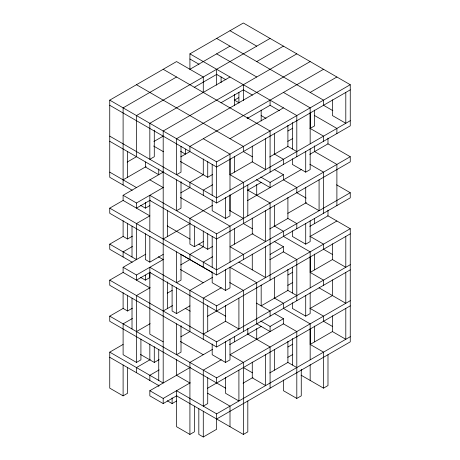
<?xml version="1.0" encoding="UTF-8"?>
<svg xmlns="http://www.w3.org/2000/svg" width="460" height="460" viewBox="0 0 460 460"><rect width="100%" height="100%" fill="white"/><g stroke="black" fill="none" stroke-linecap="round" stroke-linejoin="round"><path stroke-width="0.69" d="M132.215 190.262L109.745 177.284L109.745 100.142L176.554 61.571L203.28 76.998L203.28 92.546M123.107 220.639L123.107 236.428L127.564 238.999L132.422 236.193M140.921 339.049L140.921 359.858L136.47 362.428L136.47 295.573L150.144 287.678M127.564 367.454L127.564 393.288L123.107 395.859L109.745 388.142L109.745 352.141L163.191 383.002L163.191 130.996L296.809 53.854M189.917 69.046L189.917 53.854L243.363 23L350.255 84.715L350.255 125.856L216.637 202.998L109.745 141.283M203.28 339.284L203.28 298.143L221.3 287.736M230 210.714L230 194.925M252.471 228.833L243.363 223.571L243.363 182.43L230 174.714L230 158.924M247.814 400.999L247.814 431.859L243.363 434.43L243.363 362.428L230 354.712L283.446 323.857L283.446 318.717L274.125 313.335M243.363 100.619L243.363 84.715M301.26 369.305L301.26 395.859L296.809 398.429L296.809 331.574L283.136 323.679M327.986 354.717L327.986 385.572L323.529 388.142L323.529 352.141L310.166 344.431L310.166 328.641M323.529 285.286L323.529 280.14L310.166 272.429L310.166 256.64M310.166 112.642L310.166 128.426L314.623 125.856L314.623 110.066M216.637 419.002L350.255 341.86L350.255 228.712L327.784 215.74M176.554 76.998L123.107 107.858L123.107 185M189.917 69.287L230 46.144M270.083 38.427L136.47 115.569L136.47 156.716L127.15 162.098M194.166 87.4L216.947 74.25M230 76.998L149.833 123.286L149.833 159.286L154.284 156.716L154.284 130.163M256.72 61.571L283.446 46.144M153.87 141.525L163.191 136.143M220.99 102.775L243.363 89.855L252.471 95.116M234.456 100.142L238.705 97.687M310.166 61.571L176.554 138.713L176.554 174.714L181.01 172.143L181.01 146.309M123.107 179.854L146.102 166.583M323.529 69.287L189.917 146.429L189.917 151.57L180.803 156.831M247.089 118.559L270.083 105.282L279.404 110.664M336.582 184.822L350.255 192.717L350.255 197.857L216.637 274.999L109.745 213.285L109.745 208.144L123.107 200.428L123.107 195.287L163.501 171.965M230 138.713L283.446 107.858M310.166 92.425L336.892 76.998M123.107 195.287L136.47 202.998L163.501 187.392M150.144 200.249L136.47 208.144L136.47 202.998M109.745 100.142L216.637 161.857L350.255 84.715M140.518 205.338L145.377 208.144L149.833 205.574M203.59 174.535L189.917 182.43L189.917 187.571L180.596 192.953M350.255 89.855L216.637 166.997L109.745 105.282M180.285 161.437L207.73 177.284L212.589 174.478M287.902 131.002L292.761 128.196M132.215 262.257L109.745 249.285L109.745 244.145L123.418 236.25M212.6 184.759L203.28 190.141L203.28 195.287M230 174.714L252.373 161.799M287.799 141.346L292.767 138.477M269.681 156.946L287.902 146.429L287.902 125.258M132.428 246.474L123.107 251.856L123.107 257.002M350.255 120.715L216.637 197.857L109.745 136.143M212.388 205.453L189.917 218.425L189.917 244.145L194.367 246.715L203.481 241.454M163.191 238.999L189.917 223.571M247.612 190.262L261.383 182.309M309.764 154.376L327.986 143.859L327.986 138.115M350.255 269.859L216.637 347.001L109.745 285.286L109.745 280.14L123.107 272.429L123.107 267.283L145.791 254.19M260.762 177.048L270.083 182.43L283.446 174.714L283.446 179.854L296.809 187.571L296.809 192.711L306.13 198.099M247.399 200.669L301.467 169.452M145.377 233.737L145.377 259.572L149.833 262.142L163.191 254.426M212.186 199.95L212.186 210.714L225.544 218.425L230 215.855L230 195.046M292.353 158.689L292.353 164.427L305.716 172.143L310.166 169.573L310.166 148.758M123.107 267.283L136.47 274.999L163.501 259.394M150.144 272.251L136.47 280.14L136.47 274.999M149.833 231.288L149.833 195.287L216.637 233.858L350.255 156.716L350.255 161.857L216.637 238.999L149.833 200.428M140.518 277.34L145.377 280.14L149.833 277.57L149.833 267.283L216.637 305.854L350.255 228.712M203.59 246.537L189.917 254.426L189.917 259.572L180.596 264.954M198.927 244.202L207.73 249.285L212.589 246.48M225.751 388.257L109.745 321.287L109.745 316.141L123.418 308.252M212.6 256.76L203.28 262.142L203.28 267.283M252.994 233.439L230 246.715L243.363 254.426L243.363 259.572M287.799 213.348L306.44 202.584M123.107 292.64L123.107 308.43L127.564 311L132.422 308.194M269.681 228.948L287.902 218.431L287.902 197.495M167.233 293.238L172.201 290.369M132.428 318.475L123.107 323.857L123.107 354.712L136.47 362.428M350.255 192.717L216.637 269.859L109.745 208.144M212.388 277.455L189.917 290.427L189.917 331.574L180.803 336.829M163.191 311L172.511 305.618M309.764 226.377L327.986 215.855L327.986 210.117M136.47 331.574L150.144 323.679M270.083 254.426L283.446 246.715L283.446 251.856L269.773 259.75M109.745 352.141L123.107 344.431M172.097 285.165L172.097 311L176.554 313.57L189.917 305.86M310.166 236.428L336.892 221.001M212.186 271.952L212.186 282.716L225.544 290.427L230 287.856L230 267.047M292.353 230.69L292.353 236.428L305.716 244.145L310.166 241.569L310.166 220.76M207.529 316.261L350.255 233.858M287.902 274.999L292.761 272.193M150.144 359.68L136.47 367.569L136.47 372.715M140.507 354.476L154.284 362.428L159.143 359.622M203.28 334.144L225.647 321.224M287.799 285.344L292.767 282.474M310.166 272.429L332.54 259.509M159.154 369.903L149.833 375.285L149.833 380.431M109.745 280.14L216.637 341.855L350.255 264.713M212.388 349.456L189.917 362.428L189.917 434.43L194.367 431.859L194.367 406.025M176.864 395.68L163.191 403.57L149.833 395.859L149.833 390.712L190.227 367.391M229.597 344.661L261.383 326.307M260.762 321.046L270.083 326.428L283.446 318.717M221.3 359.737L203.28 370.145L203.28 406.145L207.73 403.57L207.73 377.735M310.166 308.43L332.54 295.51M149.833 390.712L163.191 398.429L190.227 382.818M212.186 343.948L212.186 354.712L225.544 362.428L230 359.858L230 339.049M292.353 302.686L292.353 308.43L305.716 316.141L310.166 313.57L310.166 292.761M167.239 400.769L172.097 403.57L176.554 400.999M109.745 316.141L216.637 377.855L350.255 300.714M207.529 388.257L350.255 305.86M287.902 347.001L292.761 344.195M243.052 383.18L252.994 377.436M287.799 357.345L292.767 354.476M310.166 344.431L332.54 331.51M269.681 372.951L287.902 362.428L287.902 341.257M189.917 434.43L176.554 426.713L176.554 390.712L216.637 413.856L350.255 336.714M198.823 408.595L198.823 434.43L203.28 437L216.637 429.284L216.637 413.856M230 30.716L256.72 46.144M216.637 38.427L323.529 100.142L323.529 105.282L332.85 110.67M216.637 53.854L256.72 76.998M283.446 92.425L310.166 107.858L310.166 143.859M314.519 115.512L336.892 128.426L336.892 133.572M189.917 53.854L296.809 115.569L296.809 156.716M189.917 59.001L199.025 64.262M216.637 74.428L225.958 79.81M309.856 128.248L323.529 136.143L323.529 141.283M327.882 143.796L350.255 156.716M234.353 100.084L238.7 102.597M261.073 115.512L266.047 118.381M314.519 151.512L336.892 164.427L336.892 205.574M163.191 69.287L270.083 130.996L270.083 172.143M287.488 146.188L296.809 151.57M309.856 164.249L323.529 172.143L323.529 213.285M274.125 153.905L283.446 159.286L283.446 164.427M136.47 84.715L243.363 146.429L243.363 151.57L252.471 156.831M274.125 169.332L283.446 174.714M203.28 138.713L230 154.14L230 190.141M256.41 179.676L270.083 187.571L270.083 182.43M180.602 151.334L185.46 154.14L185.46 149.12M247.612 190.026L270.083 202.998L270.083 280.14M287.488 218.189L296.809 223.571L296.809 228.712M153.559 146.01L163.501 151.748M309.856 236.25L323.529 244.145L323.529 249.285L332.643 254.547M274.125 225.906L283.446 231.288L283.446 236.428L310.166 251.856L310.166 287.856M229.689 210.536L243.363 218.425M274.125 241.333L283.446 246.715M283.136 251.677L296.809 259.572L296.809 300.714M149.833 179.854L163.191 187.571M180.285 197.438L230 226.142L230 262.142M319.079 287.856L345.799 303.284L345.799 272.429M109.745 172.143L136.47 187.571M238.907 262.142L265.633 277.57L265.633 246.715M287.488 290.191L296.809 295.573M123.107 200.428L149.833 215.855L136.47 223.571L136.47 259.572L109.745 244.145M167.233 225.906L190.227 239.177M309.856 308.252L323.529 316.141L323.529 321.287L332.643 326.548M230 267.283L256.72 282.716L256.72 323.857M274.125 297.902L283.446 303.284L283.446 308.43L310.166 323.857L310.166 359.858M180.803 254.311L212.388 272.544M229.689 282.532L243.363 290.427L243.363 331.574M256.41 303.105L270.083 311L270.083 316.141M158.332 256.766L163.191 259.572M180.285 269.439L203.28 282.716M256.41 323.679L270.083 331.574L270.083 326.428M225.751 316.261L149.833 272.429L149.833 334.144L163.191 341.855M247.612 334.023L270.083 347.001L270.083 388.142M287.695 362.313L296.809 367.569M123.107 272.429L149.833 287.856M185.254 308.309L190.227 311.178M301.058 375.17L323.529 388.142M243.363 367.569L252.471 372.83M296.809 398.429L283.446 390.712L283.446 379.948M180.285 341.441L203.28 354.712M189.917 383.002L176.554 375.285L176.554 359.496M207.627 393.225L230 406.145L230 426.713M109.745 357.288L158.941 385.687M176.554 395.859L243.363 434.43M345.799 92.425L345.799 123.286L332.436 115.569L332.436 99.785M345.799 236.428L345.799 267.283L332.436 259.572L332.436 243.783M345.799 308.43L345.799 339.284L332.436 331.574L332.436 315.784M332.436 279.783L332.436 295.573M319.079 179.854L319.079 210.714L305.716 202.998L305.716 187.214M314.623 145.832L314.623 151.57M314.623 218.546L314.623 223.571M314.623 254.069L314.623 269.859M314.623 326.071L314.623 341.855M310.166 364.642L310.166 380.431M305.716 151.334L305.716 172.143M305.716 223.33L305.716 244.145M305.716 295.332L305.716 316.141M292.353 122.446L292.353 149M292.353 267.168L292.353 293.003M292.353 338.451L292.353 364.998M287.902 269.261L287.902 290.427L261.176 305.86L261.176 285.045M274.539 133.331L274.539 154.14M274.539 205.333L274.539 226.142M274.539 277.334L274.539 298.143M274.539 349.33L274.539 370.145M270.083 100.142L270.083 105.282M265.633 138.713L265.633 169.573L252.27 161.857L252.27 146.067M265.633 210.714L265.633 241.569L252.27 233.858L252.27 218.069M265.633 354.712L265.633 385.572L252.27 377.855L252.27 362.072M261.176 110.066L261.176 120.951M256.72 184.523L256.72 195.287M256.72 328.52L256.72 339.284M252.27 254.069L252.27 269.859M247.814 117.185L247.814 118.623M247.814 185L247.814 215.855M247.814 328.4L247.814 334.144M238.907 92.31L238.907 103.074M238.907 298.143L238.907 328.998L225.544 321.287L225.544 305.497M238.907 370.145L238.907 400.999L225.544 393.288L225.544 377.499M234.456 94.403L234.456 105.524M234.456 156.354L234.456 172.143M234.456 228.355L234.456 244.145M234.456 336.835L234.456 341.855M225.544 197.616L225.544 218.425M225.544 269.617L225.544 290.427M225.544 341.619L225.544 362.428M221.093 76.877L221.093 82.622M216.637 69.287L216.637 85.192M216.637 161.857L216.637 202.998M216.637 233.858L216.637 274.999M216.637 305.854L216.637 311M216.637 341.855L216.637 347.001M216.637 377.855L216.637 383.002M212.186 164.427L212.186 195.287M212.186 236.428L212.186 267.283M207.73 161.494L207.73 177.284M207.73 233.496L207.73 249.285M207.73 305.739L207.73 331.574M203.28 158.924L203.28 174.714M203.28 230.926L203.28 246.715M203.28 411.165L203.28 437M194.367 225.9L194.367 246.715M181.01 181.591L181.01 208.144L176.554 210.714L176.554 179.854M181.01 254.311L181.01 280.14L176.554 282.716L176.554 251.856M181.01 325.594L181.01 352.141L176.554 354.712L176.554 323.857M176.554 287.736L176.554 313.57M172.097 397.831L172.097 403.57M167.647 210.594L167.647 236.428M167.647 281.877L167.647 308.43M163.191 398.429L163.191 403.57M158.74 168.975L158.74 174.714L145.377 166.997L145.377 161.977M158.74 349.571L158.74 380.426M158.74 385.095L158.74 386.526M154.284 346.639L154.284 362.428M149.833 236.308L149.833 262.142M149.833 344.068L149.833 359.858M145.377 202.4L145.377 208.144M145.377 275.12L145.377 280.14M132.014 226.142L132.014 257.002M132.014 298.143L132.014 328.998M127.564 151.449L127.564 177.284M127.564 223.215L127.564 238.999M127.564 295.211L127.564 311M123.107 364.998L123.107 395.859"/></g></svg>
